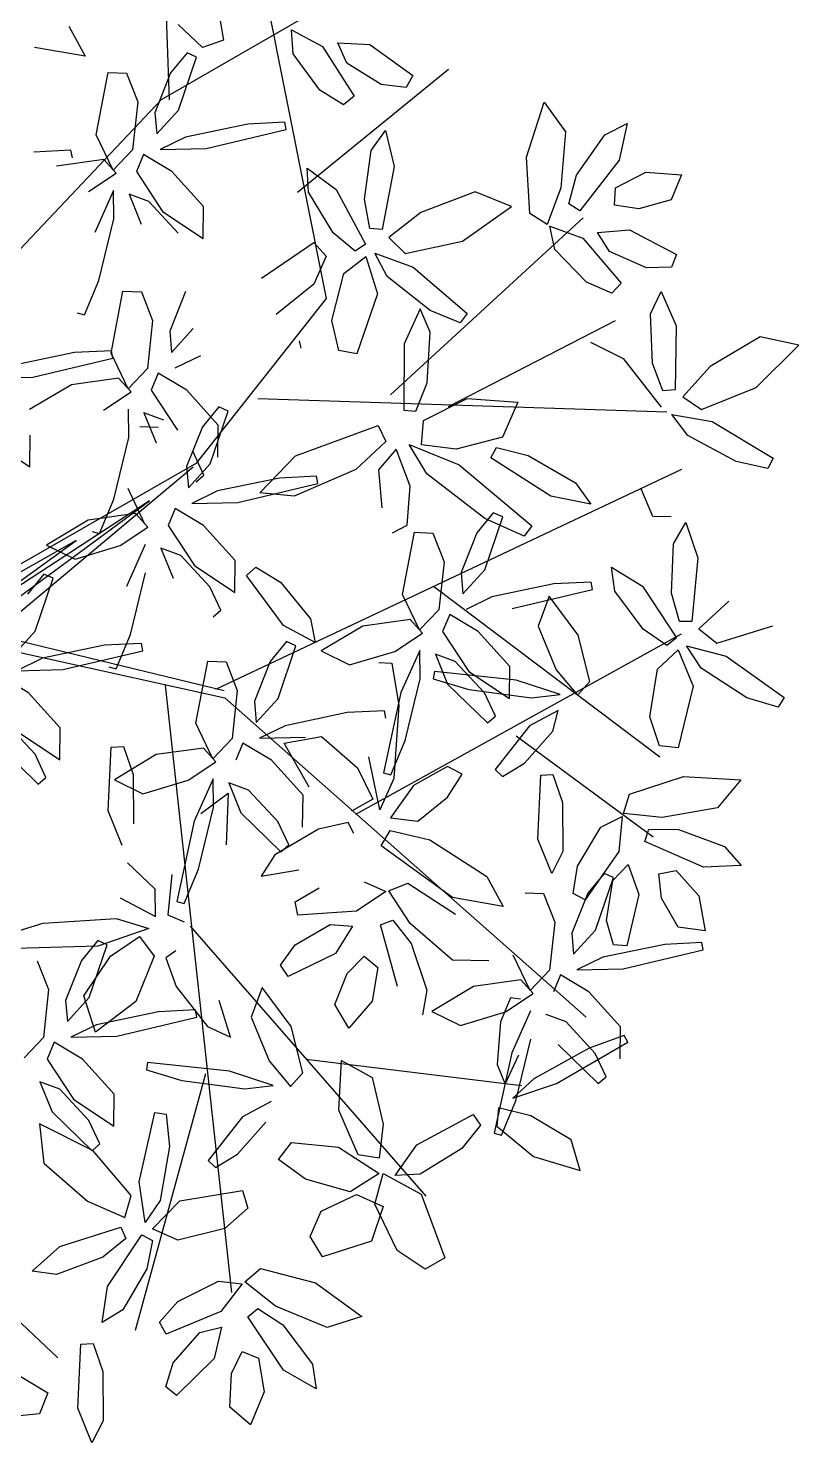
# Model space of a CAD drawing. Header units: inches. Extents: x -9 to 337, y -247 to 209.
# Drawn here: x 287.0446 to 287.2635, y 70.9526 to 71.3544 of the extents above; entities that cross this region are included whole.
import ezdxf

# ---------------------------------------------------------------- set-up
doc = ezdxf.new("R2010")
doc.units = ezdxf.units.IN
doc.header["$MEASUREMENT"] = 0
doc.layers.add('vegetales', color=3, linetype='Continuous')

# ---------------------------------------------------------------- blocks, each defined once
blk = doc.blocks.new('Planta(planta)002')
at = {"color": 66}
for p, q in [((0.5089, 0.3064), (0.4799, 0.3503)), ((0.5198, 0.3397), (0.5089, 0.3064)), ((0.4289, 0.2509), (0.4015, 0.2771)), ((0.4583, 0.243), (0.513, 0.278)), ((0.513, 0.278), (0.5254, 0.2637)), ((0.5254, 0.2637), (0.512, 0.2353)), ((0.6596, 0.2702), (0.6181, 0.2147)), ((0.4451, 0.2199), (0.4071, 0.2505)), ((0.4244, 0.2446), (0.4289, 0.2509)), ((0.5976, 0.2253), (0.5978, 0.2595)), ((0.4439, 0.2055), (0.4583, 0.243)), ((0.512, 0.2353), (0.4725, 0.2053)), ((0.5829, 0.2329), (0.5566, 0.2312)), ((0.5864, 0.223), (0.5829, 0.2329)), ((0.4436, 0.2011), (0.4451, 0.2199)), ((0.5566, 0.2312), (0.5159, 0.2149)), ((0.5345, 0.1992), (0.5864, 0.223)), ((0.6181, 0.2147), (0.5976, 0.2253)), ((0.4106, 0.2088), (0.4436, 0.2011)), ((0.4725, 0.2053), (0.4439, 0.2055)), ((0.5159, 0.2149), (0.5014, 0.1987)), ((0.4291, 0.191), (0.3845, 0.1755)), ((0.408, 0.1708), (0.4291, 0.191)), ((0.4767, 0.194), (0.4591, 0.1873)), ((0.484, 0.1609), (0.4767, 0.194)), ((0.5014, 0.1987), (0.5345, 0.1992)), ((0.4372, 0.1768), (0.4234, 0.1467)), ((0.4456, 0.1568), (0.4372, 0.1768)), ((0.4591, 0.1873), (0.4478, 0.1397)), ((0.4921, 0.1852), (0.5252, 0.1517)), ((0.5194, 0.1749), (0.4921, 0.1852)), ((0.5727, 0.1378), (0.5194, 0.1749)), ((0.4801, 0.1128), (0.484, 0.1609)), ((0.6568, 0.1534), (0.6733, 0.1715)), ((0.6733, 0.1715), (0.6829, 0.1368)), ((0.4428, 0.113), (0.4456, 0.1568)), ((0.5252, 0.1517), (0.5956, 0.1053)), ((0.6485, 0.1079), (0.6568, 0.1534)), ((0.4478, 0.1397), (0.4562, 0.0907)), ((0.6001, 0.1115), (0.5727, 0.1378)), ((0.6829, 0.1368), (0.6682, 0.0782)), ((0.6875, 0.1069), (0.6963, 0.1279)), ((0.6963, 0.1279), (0.7176, 0.1029)), ((0.4562, 0.0907), (0.4801, 0.1128)), ((0.5956, 0.1053), (0.6001, 0.1115)), ((0.6543, 0.0801), (0.6485, 0.1079)), ((0.696, 0.0663), (0.6875, 0.1069)), ((0.6682, 0.0782), (0.6543, 0.0801)), ((0.4434, -0.0593), (0.4479, -0.0531)), ((0.3317, -0.1345), (0.2785, -0.0974)), ((0.2843, -0.1207), (0.3546, -0.167)), ((0.3069, -0.1305), (0.3595, -0.131)), ((0.3285, -0.1581), (0.3069, -0.1305)), ((0.3591, -0.1608), (0.3317, -0.1345)), ((0.3595, -0.131), (0.44, -0.171)), ((0.3919, -0.1853), (0.3285, -0.1581)), ((0.3546, -0.167), (0.3591, -0.1608)), ((0.44, -0.171), (0.4336, -0.188)), ((0.4336, -0.188), (0.3919, -0.1853)), ((0.4074, -0.2022), (0.3814, -0.2315)), ((0.4353, -0.201), (0.4074, -0.2022)), ((0.4175, -0.2376), (0.4353, -0.201)), ((0.4386, -0.2412), (0.4477, -0.2074)), ((0.3864, -0.2624), (0.4175, -0.2376)), ((0.4459, -0.3156), (0.4386, -0.2412)), ((0.3705, -0.2571), (0.3864, -0.2624)), ((0.3315, -0.3079), (0.3862, -0.273)), ((0.3862, -0.273), (0.3985, -0.2873)), ((0.3985, -0.2873), (0.3852, -0.3157)), ((0.3183, -0.331), (0.2802, -0.3005)), ((0.3171, -0.3454), (0.3315, -0.3079)), ((0.3852, -0.3157), (0.3457, -0.3456)), ((0.4561, -0.318), (0.4298, -0.3198)), ((0.4596, -0.3279), (0.4561, -0.318)), ((0.3168, -0.3499), (0.3183, -0.331)), ((0.4298, -0.3198), (0.389, -0.3361)), ((0.2838, -0.3422), (0.3168, -0.3499)), ((0.3457, -0.3456), (0.3171, -0.3454)), ((0.389, -0.3361), (0.3745, -0.3523)), ((0.3022, -0.36), (0.2577, -0.3755)), ((0.2811, -0.3802), (0.3022, -0.36)), ((0.3499, -0.357), (0.3322, -0.3637)), ((0.3571, -0.3901), (0.3499, -0.357)), ((0.3104, -0.3741), (0.2966, -0.4043)), ((0.3188, -0.3942), (0.3104, -0.3741)), ((0.3322, -0.3637), (0.321, -0.4112)), ((0.2968, -0.3856), (0.2905, -0.39)), ((0.2905, -0.39), (0.3076, -0.4239)), ((0.3478, -0.4527), (0.2968, -0.3856)), ((0.3533, -0.4382), (0.3571, -0.3901)), ((0.2966, -0.4043), (0.2958, -0.4614)), ((0.316, -0.438), (0.3188, -0.3942)), ((0.321, -0.4112), (0.3294, -0.4603)), ((0.3076, -0.4239), (0.3455, -0.4765)), ((0.3063, -0.4625), (0.316, -0.438)), ((0.3294, -0.4603), (0.3533, -0.4382)), ((0.1974, -0.4503), (0.1571, -0.4559)), ((0.1571, -0.4559), (0.1737, -0.4784)), ((0.2353, -0.4622), (0.1974, -0.4503)), ((0.2398, -0.4784), (0.2353, -0.4622)), ((0.2958, -0.4614), (0.3063, -0.4625)), ((0.3679, -0.4954), (0.3478, -0.4527)), ((0.1296, -0.4687), (0.1473, -0.4646)), ((0.1473, -0.4646), (0.1683, -0.5007)), ((0.3455, -0.4765), (0.3679, -0.4954)), ((0.3836, -0.4751), (0.3795, -0.5088)), ((0.1737, -0.4784), (0.2125, -0.4837)), ((0.2125, -0.4837), (0.2398, -0.4784)), ((0.1683, -0.5007), (0.1811, -0.5685)), ((0.3232, -0.4945), (0.2664, -0.4997)), ((0.2664, -0.4997), (0.2664, -0.5102)), ((0.3547, -0.505), (0.3232, -0.4945)), ((0.3356, -0.5155), (0.3547, -0.505)), ((0.2664, -0.5102), (0.2918, -0.5172)), ((0.2918, -0.5172), (0.3356, -0.5155)), ((0.2448, -0.5803), (0.2944, -0.5375)), ((0.3035, -0.5462), (0.2894, -0.5731)), ((0.2944, -0.5375), (0.3035, -0.5462)), ((0.1703, -0.6018), (0.1412, -0.5579)), ((0.1811, -0.5685), (0.1703, -0.6018)), ((0.2894, -0.5731), (0.2531, -0.6079)), ((0.2289, -0.615), (0.2448, -0.5803)), ((0.1959, -0.6086), (0.2083, -0.6229)), ((0.2531, -0.6079), (0.2289, -0.615)), ((0.2526, -0.6288), (0.2978, -0.619)), ((0.2978, -0.619), (0.3209, -0.6273)), ((0.3239, -0.6261), (0.3427, -0.6169)), ((0.0517, -0.6537), (0.0935, -0.6778)), ((0.1073, -0.6716), (0.0827, -0.681)), ((0.0827, -0.681), (0.0485, -0.7085)), ((-0.0677, -0.7053), (-0.0054, -0.7258)), ((0.0485, -0.7085), (0.0395, -0.7283)), ((0.0674, -0.7111), (-0.0047, -0.7547)), ((0.0345, -0.748), (0.0909, -0.7158)), ((0.0395, -0.7283), (0.071, -0.718)), ((-0.0387, -0.7412), (-0.0873, -0.7282)), ((-0.0054, -0.7258), (-0.0083, -0.7388)), ((-0.0083, -0.7388), (-0.0387, -0.7412)), ((-0.001, -0.7615), (0.0345, -0.748)), ((0.0172, -0.74), (0.0024, -0.7516)), ((0.0024, -0.7516), (0.0056, -0.8003)), ((0.0339, -0.7695), (0.0172, -0.74)), ((0.0345, -0.7439), (0.0761, -0.7662)), ((0.0637, -0.7457), (0.0345, -0.7439)), ((0.1064, -0.7399), (0.1056, -0.797)), ((-0.0047, -0.7547), (-0.001, -0.7615)), ((0.0444, -0.8166), (0.0339, -0.7695)), ((0.0056, -0.8003), (0.028, -0.8448)), ((0.028, -0.8448), (0.0444, -0.8166))]:
    blk.add_line(p, q, dxfattribs=at)
at = {"color": 44}
for p, q in [((0.5357, 0.213), (0.6745, 0.3539)), ((0.4984, -0.0432), (0.7119, 0.2578)), ((0.2048, 0.2194), (0.5304, 0.2194)), ((0.5304, 0.2194), (0.7439, 0.1554)), ((0.5571, 0.0529), (0.7546, 0.0272)), ((0.1424, -0.027), (-0.0076, 0.0192)), ((0.0139, 0.0198), (0.2849, -0.0624)), ((0.2233, -0.0539), (0, 0)), ((0, 0), (0.1424, -0.027)), ((0.0116, -0.0155), (0.2233, -0.0539)), ((0.0116, -0.027), (0.1348, -0.2425)), ((-0.0011, -0.0294), (0.2795, -0.0624)), ((-0.0011, -0.0294), (0.13, -0.2482)), ((0.2849, -0.0624), (0.4984, -0.0432)), ((0.3756, -0.0624), (0.6532, -0.3763)), ((0.4717, -0.1585), (0.7386, -0.1777)), ((0.0972, -0.1949), (-0.3077, -0.671)), ((0.5037, -0.2098), (0.6852, -0.2738)), ((0.13, -0.2354), (0.6211, -0.4276)), ((0.13, -0.2482), (0.1461, -0.7414)), ((0.3596, -0.3251), (0.3916, -0.6133)), ((-0.0644, -0.3828), (-0.0995, -0.7478)), ((-0.4785, -0.4021), (-0.4785, -0.5877)), ((0.1354, -0.4276), (0.4984, -0.5429)), ((0.3062, -0.4916), (0.3276, -0.6646)), ((-0.1635, -0.498), (-0.4038, -0.6261)), ((-0.0817, -0.5628), (0.05, -0.7414))]:
    blk.add_line(p, q, dxfattribs=at)
at = {"color": 64}
for p, q in [((0.3516, 0.1386), (0.408, 0.1708)), ((0.281, 0.1062), (0.2277, 0.1432)), ((0.3124, 0.1319), (0.3161, 0.1252)), ((0.3161, 0.1252), (0.3516, 0.1386)), ((0.2335, 0.12), (0.3039, 0.0737)), ((0.1561, 0.1081), (0.1645, 0.059)), ((0.3084, 0.0799), (0.281, 0.1062)), ((0.3062, 0.0784), (0.3608, 0.1133)), ((0.3608, 0.1133), (0.3732, 0.099)), ((0.2549, 0.0858), (0.207, 0.0994)), ((0.3732, 0.099), (0.3598, 0.0707)), ((0.1645, 0.059), (0.1884, 0.0811)), ((0.2929, 0.0553), (0.2549, 0.0858)), ((0.2917, 0.0409), (0.3062, 0.0784)), ((0.3039, 0.0737), (0.3084, 0.0799)), ((0.3598, 0.0707), (0.3203, 0.0407)), ((0.4044, 0.0665), (0.3637, 0.0503)), ((0.2584, 0.0441), (0.2914, 0.0364)), ((0.2914, 0.0364), (0.2929, 0.0553)), ((0.3637, 0.0503), (0.3492, 0.034)), ((0.3203, 0.0407), (0.2917, 0.0409)), ((0.3245, 0.0293), (0.3069, 0.0226)), ((0.3318, -0.0038), (0.3245, 0.0293)), ((0.3492, 0.034), (0.3823, 0.0346)), ((0.2558, 0.0061), (0.2769, 0.0263)), ((0.3069, 0.0226), (0.2956, -0.0249)), ((0.3672, 0.0102), (0.3399, 0.0206)), ((0.1994, -0.0261), (0.2558, 0.0061)), ((0.285, 0.0122), (0.2713, -0.018)), ((0.272, 0.0057), (0.2844, -0.0086)), ((0.2935, -0.0079), (0.285, 0.0122)), ((0.1182, -0.0083), (0.1278, -0.0394)), ((0.1661, -0.0218), (0.1182, -0.0083)), ((0.328, -0.0519), (0.3318, -0.0038)), ((0.1639, -0.0395), (0.1994, -0.0261)), ((0.2042, -0.0524), (0.1661, -0.0218)), ((0.1278, -0.0394), (0.1696, -0.0635)), ((0.1602, -0.0328), (0.1639, -0.0395)), ((0.2029, -0.0668), (0.2174, -0.0293)), ((0.3156, -0.0412), (0.2749, -0.0574)), ((0.3419, -0.0394), (0.3156, -0.0412)), ((0.3454, -0.0493), (0.3419, -0.0394)), ((0.2026, -0.0712), (0.2042, -0.0524)), ((0.2749, -0.0574), (0.2604, -0.0737)), ((0.2809, -0.0762), (0.2906, -0.0517)), ((0.2935, -0.0731), (0.3454, -0.0493)), ((0.304, -0.074), (0.328, -0.0519)), ((0.1696, -0.0635), (0.2026, -0.0712)), ((0.1881, -0.0813), (0.1435, -0.0968)), ((0.2181, -0.085), (0.2069, -0.1326)), ((0.2357, -0.0783), (0.2181, -0.085)), ((0.243, -0.1114), (0.2357, -0.0783)), ((0.2604, -0.0737), (0.2935, -0.0731)), ((0.2704, -0.0751), (0.2809, -0.0762)), ((0.1962, -0.0955), (0.1825, -0.1257)), ((0.2047, -0.1156), (0.1962, -0.0955)), ((0.2511, -0.0871), (0.2843, -0.1207)), ((0.2785, -0.0974), (0.2511, -0.0871)), ((0.037, -0.108), (0.1073, -0.1543)), ((0.1106, -0.1337), (0.167, -0.1016)), ((0.2018, -0.1593), (0.2047, -0.1156)), ((0.2392, -0.1596), (0.243, -0.1114)), ((0.1118, -0.1481), (0.0844, -0.1218)), ((0.0751, -0.1472), (0.1106, -0.1337)), ((0.2069, -0.1326), (0.2152, -0.1817)), ((0.1073, -0.1543), (0.1118, -0.1481)), ((0.1921, -0.1838), (0.2018, -0.1593)), ((0.2152, -0.1817), (0.2392, -0.1596)), ((0.1817, -0.1827), (0.1921, -0.1838)), ((0.2249, -0.2409), (0.2362, -0.1785)), ((0.2362, -0.1785), (0.2488, -0.1795)), ((0.2488, -0.1795), (0.2549, -0.2083)), ((0.0905, -0.2446), (0.1452, -0.2097)), ((0.1452, -0.2097), (0.1576, -0.2239)), ((0.2549, -0.2083), (0.2488, -0.2566)), ((0.1576, -0.2239), (0.1442, -0.2523)), ((0.2346, -0.2767), (0.2249, -0.2409)), ((0.1442, -0.2523), (0.1047, -0.2823)), ((0.1888, -0.2565), (0.148, -0.2727)), ((0.2151, -0.2547), (0.1888, -0.2565)), ((0.2186, -0.2646), (0.2151, -0.2547)), ((0.2488, -0.2566), (0.2346, -0.2767)), ((0.148, -0.2727), (0.1336, -0.289)), ((0.1667, -0.2884), (0.2186, -0.2646)), ((0.1047, -0.2823), (0.0761, -0.2821)), ((0.1336, -0.289), (0.1667, -0.2884)), ((0.2323, -0.2869), (0.242, -0.318)), ((0.2802, -0.3005), (0.2323, -0.2869)), ((-0.0615, -0.3309), (-0.0614, -0.2918)), ((0.0613, -0.2966), (0.0167, -0.3121)), ((0.0402, -0.3169), (0.0613, -0.2966)), ((0.1089, -0.2936), (0.0913, -0.3004)), ((0.1162, -0.3268), (0.1089, -0.2936)), ((0.1243, -0.3024), (0.1574, -0.336)), ((0.1516, -0.3128), (0.1243, -0.3024)), ((-0.0925, -0.3111), (-0.0816, -0.3503)), ((0.0167, -0.3121), (-0.0554, -0.3557)), ((-0.0162, -0.349), (0.0402, -0.3169)), ((0.0613, -0.3179), (0.0216, -0.3525)), ((0.0268, -0.3116), (0.0613, -0.3179)), ((0.0694, -0.3108), (0.0556, -0.341)), ((0.0778, -0.3309), (0.0694, -0.3108)), ((0.2049, -0.3498), (0.1516, -0.3128)), ((0.242, -0.318), (0.2838, -0.3422)), ((-0.0951, -0.3538), (-0.1441, -0.3285)), ((-0.1107, -0.3224), (-0.0951, -0.3538)), ((-0.0816, -0.3503), (-0.0615, -0.3309)), ((0.075, -0.3746), (0.0778, -0.3309)), ((0.1123, -0.3749), (0.1162, -0.3268)), ((0.1227, -0.3736), (0.1378, -0.3241)), ((0.1378, -0.3241), (0.1691, -0.3473)), ((-0.1426, -0.3446), (-0.1078, -0.3525)), ((-0.0717, -0.3589), (-0.0387, -0.3333)), ((0.0556, -0.341), (0.0548, -0.3981)), ((0.1691, -0.3473), (0.1709, -0.3962)), ((0.2642, -0.338), (0.273, -0.348)), ((-0.1078, -0.3525), (-0.112, -0.3771)), ((-0.0652, -0.3759), (-0.0717, -0.3589)), ((-0.0554, -0.3557), (-0.0517, -0.3625)), ((-0.0517, -0.3625), (-0.0162, -0.349)), ((0.2323, -0.3761), (0.2049, -0.3498)), ((0.273, -0.348), (0.2463, -0.3832)), ((0.0653, -0.3992), (0.075, -0.3746)), ((0.0884, -0.397), (0.1123, -0.3749)), ((0.2577, -0.3755), (0.1856, -0.4191)), ((0.2278, -0.3823), (0.2323, -0.3761)), ((-0.1052, -0.3871), (-0.1191, -0.415)), ((-0.0928, -0.3894), (-0.1052, -0.3871)), ((0.2463, -0.3832), (0.1887, -0.4307)), ((0.2248, -0.4124), (0.2811, -0.3802)), ((0.0481, -0.3957), (0.0227, -0.4005)), ((0.0227, -0.4005), (0.054, -0.4242)), ((0.0979, -0.4101), (0.0481, -0.3957)), ((0.0548, -0.3981), (0.0653, -0.3992)), ((0.1555, -0.4421), (0.187, -0.3968)), ((0.1709, -0.3962), (0.1584, -0.4296)), ((0.1238, -0.4276), (0.0979, -0.4101)), ((0.1856, -0.4191), (0.1893, -0.4258)), ((0.1893, -0.4258), (0.2248, -0.4124)), ((0.1198, -0.4396), (0.1238, -0.4276)), ((0.1584, -0.4296), (0.1346, -0.4222)), ((0.1887, -0.4307), (0.1555, -0.4421)), ((0.0194, -0.4552), (0.0276, -0.4439)), ((0.0276, -0.4439), (0.0548, -0.452)), ((-0.1187, -0.4909), (-0.0993, -0.4567)), ((0.0638, -0.4961), (0.0194, -0.4552)), ((-0.0299, -0.4776), (-0.0044, -0.474)), ((-0.0044, -0.474), (0.0353, -0.4858)), ((0.1412, -0.5579), (0.1296, -0.4687)), ((-0.0593, -0.4794), (-0.0893, -0.4923)), ((-0.0678, -0.5285), (-0.0593, -0.4794)), ((-0.0331, -0.4912), (-0.0299, -0.4776)), ((0.0175, -0.5104), (-0.0331, -0.4912)), ((0.0353, -0.4858), (0.0496, -0.5036)), ((0.0909, -0.4811), (0.0989, -0.5042)), ((-0.0893, -0.4923), (-0.1089, -0.5364)), ((0.0496, -0.5036), (0.0175, -0.5104)), ((0.0989, -0.5042), (0.0638, -0.4961)), ((0.0924, -0.5447), (0.1017, -0.5058)), ((0.1017, -0.5058), (0.1207, -0.5147)), ((0.1207, -0.5147), (0.131, -0.5717)), ((-0.0942, -0.5696), (-0.0678, -0.5285)), ((-0.021, -0.5457), (0.0107, -0.5329)), ((0.0107, -0.5329), (0.0358, -0.5334)), ((0.0358, -0.5334), (0.0368, -0.5514)), ((0.0365, -0.5796), (0.0705, -0.5236)), ((0.0705, -0.5236), (0.0825, -0.5293)), ((0.0825, -0.5293), (0.078, -0.5595)), ((-0.1089, -0.5364), (-0.113, -0.5701)), ((-0.0285, -0.5726), (-0.021, -0.5457)), ((0.0946, -0.602), (0.0924, -0.5447)), ((-0.3905, -0.5745), (-0.328, -0.5638)), ((-0.328, -0.5638), (-0.3246, -0.5759)), ((-0.2261, -0.561), (-0.2261, -0.5715)), ((-0.1379, -0.5663), (-0.1693, -0.5558)), ((0.0368, -0.5514), (0.0079, -0.5711)), ((0.078, -0.5595), (0.0544, -0.6039)), ((-0.3246, -0.5759), (-0.3496, -0.5916)), ((-0.316, -0.5674), (-0.2758, -0.5682)), ((-0.3064, -0.5944), (-0.316, -0.5674)), ((-0.2758, -0.5682), (-0.2243, -0.6075)), ((-0.2261, -0.5715), (-0.2007, -0.5785)), ((-0.2007, -0.5785), (-0.1569, -0.5768)), ((-0.113, -0.5701), (-0.0942, -0.5696)), ((0.0079, -0.5711), (-0.0285, -0.5726)), ((-0.3496, -0.5916), (-0.3971, -0.6024)), ((-0.0968, -0.6228), (-0.0578, -0.5899)), ((-0.0578, -0.5899), (-0.0491, -0.6246)), ((-0.2647, -0.6212), (-0.3064, -0.5944)), ((-0.2243, -0.6075), (-0.2335, -0.6241)), ((0.0544, -0.6039), (0.033, -0.6179)), ((-0.2335, -0.6241), (-0.2647, -0.6212)), ((-0.1758, -0.6125), (-0.1541, -0.6103)), ((-0.1715, -0.6463), (-0.1758, -0.6125)), ((-0.1541, -0.6103), (-0.1244, -0.6485)), ((-0.1163, -0.6686), (-0.0968, -0.6228)), ((-0.0491, -0.6246), (-0.076, -0.6656)), ((0.0421, -0.6225), (0.0517, -0.6537)), ((0.09, -0.6361), (0.0421, -0.6225)), ((-0.3846, -0.6517), (-0.3804, -0.6384)), ((-0.3804, -0.6384), (-0.352, -0.6374)), ((-0.352, -0.6374), (-0.3086, -0.6535)), ((-0.1497, -0.6886), (-0.1715, -0.6463)), ((-0.1244, -0.6485), (-0.1155, -0.6974)), ((-0.3294, -0.6763), (-0.3846, -0.6517)), ((-0.3086, -0.6535), (-0.2936, -0.6729)), ((-0.076, -0.6656), (-0.1039, -0.6866)), ((-0.4011, -0.677), (-0.3597, -0.6757)), ((-0.3597, -0.6757), (-0.3406, -0.688)), ((-0.2936, -0.6729), (-0.3294, -0.6763)), ((-0.2904, -0.6735), (-0.2696, -0.6759)), ((-0.2869, -0.7134), (-0.2904, -0.6735)), ((-0.2696, -0.6759), (-0.2417, -0.7267)), ((-0.1039, -0.6866), (-0.1163, -0.6686)), ((-0.3406, -0.688), (-0.3689, -0.7046)), ((-0.2175, -0.7137), (-0.2109, -0.6901)), ((-0.2109, -0.6901), (-0.1843, -0.6805)), ((-0.1843, -0.6805), (-0.1471, -0.6951)), ((-0.1155, -0.6974), (-0.1497, -0.6886)), ((-0.3689, -0.7046), (-0.4229, -0.7025)), ((-0.3288, -0.7643), (-0.3144, -0.7003)), ((-0.3144, -0.7003), (-0.3012, -0.7019)), ((-0.3012, -0.7019), (-0.2958, -0.7319)), ((-0.1471, -0.6951), (-0.1371, -0.7234)), ((-0.1413, -0.7155), (-0.1125, -0.7003)), ((-0.1125, -0.7003), (-0.1014, -0.7432)), ((-0.1058, -0.7105), (-0.0677, -0.7053)), ((-0.3681, -0.7281), (-0.3442, -0.7206)), ((-0.3442, -0.7206), (-0.3375, -0.7373)), ((-0.2666, -0.767), (-0.2869, -0.7134)), ((-0.1711, -0.7393), (-0.2175, -0.7137)), ((-0.1371, -0.7234), (-0.1711, -0.7393)), ((-0.1603, -0.7648), (-0.1413, -0.7155)), ((-0.0873, -0.7282), (-0.1058, -0.7105)), ((-0.3941, -0.7504), (-0.3681, -0.7281)), ((-0.3375, -0.7373), (-0.3587, -0.7652)), ((-0.2958, -0.7319), (-0.3042, -0.7816)), ((-0.2417, -0.7267), (-0.234, -0.7851)), ((-0.1014, -0.7432), (-0.1321, -0.8053)), ((-0.3587, -0.7652), (-0.3927, -0.7782)), ((-0.32, -0.8017), (-0.3288, -0.7643)), ((-0.1543, -0.7986), (-0.1603, -0.7648)), ((-0.234, -0.7851), (-0.2666, -0.767)), ((-0.3042, -0.7816), (-0.32, -0.8017)), ((-0.1321, -0.8053), (-0.1543, -0.7986))]:
    blk.add_line(p, q, dxfattribs=at)
at = {"color": 62}
for p, q in [((0.2004, 0.1535), (0.2335, 0.12)), ((0.0946, -0.0267), (0.0683, -0.0285)), ((0.0981, -0.0366), (0.0946, -0.0267)), ((0.0462, -0.0604), (0.0981, -0.0366)), ((-0.0043, -0.0988), (-0.0116, -0.0656)), ((0.0131, -0.061), (0.0462, -0.0604)), ((0.0038, -0.0744), (0.037, -0.108)), ((0.0311, -0.0848), (0.0038, -0.0744)), ((0.0844, -0.1218), (0.0311, -0.0848)), ((-0.0081, -0.1469), (-0.0043, -0.0988)), ((-0.0648, -0.113), (-0.0657, -0.1701)), ((-0.0455, -0.1467), (-0.0426, -0.1029)), ((-0.0405, -0.1199), (-0.0321, -0.169)), ((0.0714, -0.1404), (0.0751, -0.1472)), ((-0.0552, -0.1712), (-0.0455, -0.1467)), ((-0.0321, -0.169), (-0.0081, -0.1469)), ((-0.0657, -0.1701), (-0.0552, -0.1712)), ((-0.0363, -0.241), (0.0133, -0.1983)), ((0.0133, -0.1983), (0.0224, -0.207)), ((0.0224, -0.207), (0.0083, -0.2339)), ((-0.0087, -0.2236), (0.001, -0.2547)), ((0.0393, -0.2371), (-0.0087, -0.2236)), ((-0.0522, -0.2758), (-0.0363, -0.241)), ((0.0083, -0.2339), (-0.028, -0.2687)), ((0.0773, -0.2677), (0.0393, -0.2371)), ((0.0761, -0.2821), (0.0905, -0.2446)), ((-0.1441, -0.3285), (-0.2127, -0.2598)), ((-0.2039, -0.2498), (-0.1655, -0.2716)), ((0.001, -0.2547), (0.0428, -0.2789)), ((-0.1655, -0.2716), (-0.1107, -0.3224)), ((0.0758, -0.2865), (0.0773, -0.2677)), ((0.0428, -0.2789), (0.0758, -0.2865)), ((-0.1976, -0.2936), (-0.2109, -0.322)), ((-0.2109, -0.322), (-0.2504, -0.352)), ((-0.1663, -0.3261), (-0.2071, -0.3424)), ((-0.14, -0.3244), (-0.1663, -0.3261)), ((-0.1365, -0.3343), (-0.14, -0.3244)), ((-0.2071, -0.3424), (-0.2215, -0.3586)), ((-0.1908, -0.3528), (-0.1426, -0.3446)), ((-0.1884, -0.3581), (-0.1365, -0.3343)), ((-0.2504, -0.352), (-0.279, -0.3518)), ((-0.2215, -0.3586), (-0.1884, -0.3581)), ((-0.2097, -0.3869), (-0.1908, -0.3528)), ((-0.2639, -0.37), (-0.2751, -0.4176)), ((-0.2462, -0.3633), (-0.2639, -0.37)), ((-0.239, -0.3964), (-0.2462, -0.3633)), ((-0.2308, -0.3721), (-0.1977, -0.4056)), ((-0.2035, -0.3824), (-0.2308, -0.3721)), ((-0.2773, -0.4005), (-0.2857, -0.3805)), ((-0.1586, -0.3954), (-0.2097, -0.3869)), ((-0.1502, -0.4195), (-0.2035, -0.3824)), ((-0.112, -0.3771), (-0.1586, -0.3954)), ((-0.2801, -0.4443), (-0.2773, -0.4005)), ((-0.2428, -0.4445), (-0.239, -0.3964)), ((-0.3174, -0.4097), (-0.3435, -0.4404)), ((-0.2997, -0.4685), (-0.3174, -0.4097)), ((-0.2995, -0.4106), (-0.3003, -0.4677)), ((-0.2751, -0.4176), (-0.2667, -0.4666)), ((-0.1977, -0.4056), (-0.1273, -0.452)), ((-0.1228, -0.4457), (-0.1502, -0.4195)), ((-0.1191, -0.415), (-0.1268, -0.4664)), ((-0.3435, -0.4404), (-0.3409, -0.4998)), ((-0.2898, -0.4688), (-0.2801, -0.4443)), ((-0.2667, -0.4666), (-0.2428, -0.4445)), ((-0.1957, -0.4469), (-0.202, -0.4513)), ((-0.1447, -0.514), (-0.1957, -0.4469)), ((-0.1273, -0.452), (-0.1228, -0.4457)), ((-0.202, -0.4513), (-0.1849, -0.4852)), ((-0.3063, -0.5283), (-0.2997, -0.4685)), ((-0.3003, -0.4677), (-0.2898, -0.4688)), ((-0.1268, -0.4664), (-0.1187, -0.4909)), ((-0.2904, -0.5248), (-0.2279, -0.4875)), ((-0.2279, -0.4875), (-0.221, -0.4972)), ((-0.1849, -0.4852), (-0.147, -0.5378)), ((-0.3409, -0.4998), (-0.327, -0.5392)), ((-0.221, -0.4972), (-0.2428, -0.5225)), ((-0.4321, -0.5079), (-0.3941, -0.5109)), ((-0.4172, -0.5282), (-0.4321, -0.5079)), ((-0.3941, -0.5109), (-0.3369, -0.5429)), ((-0.1246, -0.5567), (-0.1447, -0.514)), ((-0.372, -0.5504), (-0.4172, -0.5282)), ((-0.327, -0.5392), (-0.3063, -0.5283)), ((-0.3162, -0.5577), (-0.2904, -0.5248)), ((-0.2428, -0.5225), (-0.2895, -0.5533)), ((-0.5264, -0.5372), (-0.5114, -0.6049)), ((-0.3369, -0.5429), (-0.3419, -0.5544)), ((-0.147, -0.5378), (-0.1246, -0.5567)), ((-0.3419, -0.5544), (-0.372, -0.5504)), ((-0.2895, -0.5533), (-0.3162, -0.5577)), ((-0.1693, -0.5558), (-0.2261, -0.561)), ((-0.4208, -0.5959), (-0.3905, -0.5745)), ((-0.5328, -0.6135), (-0.5587, -0.591)), ((-0.5114, -0.6049), (-0.5328, -0.6135)), ((-0.5018, -0.638), (-0.4521, -0.5952)), ((-0.443, -0.6039), (-0.4571, -0.6308)), ((-0.4521, -0.5952), (-0.443, -0.6039)), ((-0.3971, -0.6024), (-0.4208, -0.5959)), ((-0.4571, -0.6308), (-0.4934, -0.6656)), ((-0.5176, -0.6727), (-0.5018, -0.638)), ((-0.4934, -0.6656), (-0.5176, -0.6727)), ((-0.4241, -0.6885), (-0.4011, -0.677)), ((-0.4229, -0.7025), (-0.4241, -0.6885)), ((-0.3927, -0.7782), (-0.3941, -0.7504))]:
    blk.add_line(p, q, dxfattribs=at)
at = {"color": 68}
for p, q in [((0.7176, 0.1029), (0.7249, 0.0493)), ((0.5648, 0.0449), (0.5818, 0.0627)), ((0.5818, 0.0627), (0.5862, 0.0259)), ((0.7114, 0.0457), (0.696, 0.0663)), ((0.5518, -0.002), (0.5648, 0.0449)), ((0.7249, 0.0493), (0.7114, 0.0457)), ((0.6397, 0.0275), (0.6647, 0.031)), ((0.6647, 0.031), (0.644, -0.0011)), ((0.4676, 0.0194), (0.5309, 0.0055)), ((0.5862, 0.0259), (0.5661, -0.0342)), ((0.5988, -0.0018), (0.6397, 0.0275)), ((0.5309, 0.0055), (0.5296, -0.0133)), ((0.5296, -0.0133), (0.5001, -0.024)), ((0.5538, -0.0314), (0.5518, -0.002)), ((0.581, -0.0264), (0.5988, -0.0018)), ((0.644, -0.0011), (0.5887, -0.0363)), ((0.5001, -0.024), (0.451, -0.0173)), ((0.5887, -0.0363), (0.581, -0.0264)), ((0.4855, -0.0627), (0.5289, -0.0387)), ((0.5289, -0.0387), (0.5572, -0.043)), ((0.5572, -0.043), (0.5375, -0.0781)), ((0.5661, -0.0342), (0.5538, -0.0314)), ((0.5571, -0.073), (0.5658, -0.0474)), ((0.5658, -0.0474), (0.5826, -0.0858)), ((0.5873, -0.0468), (0.5871, -0.0701)), ((0.6286, -0.0532), (0.5873, -0.0468)), ((0.6821, -0.0791), (0.6286, -0.0532)), ((0.4683, -0.0889), (0.4855, -0.0627)), ((0.5871, -0.0701), (0.6366, -0.1043)), ((0.7442, -0.0928), (0.7973, -0.0674)), ((0.7973, -0.0674), (0.7902, -0.104)), ((0.5375, -0.0781), (0.4784, -0.1048)), ((0.5621, -0.1288), (0.5571, -0.073)), ((0.5826, -0.0858), (0.5859, -0.1585)), ((0.6967, -0.1165), (0.6821, -0.0791)), ((0.4784, -0.1048), (0.4683, -0.0889)), ((0.7044, -0.1349), (0.7442, -0.0928)), ((0.6366, -0.1043), (0.6967, -0.1165)), ((0.7902, -0.104), (0.7454, -0.1399)), ((0.5563, -0.1203), (0.5191, -0.1331)), ((0.5461, -0.1441), (0.5563, -0.1203)), ((0.5741, -0.16), (0.5621, -0.1288)), ((0.5191, -0.1331), (0.4697, -0.1792)), ((0.5063, -0.1775), (0.5461, -0.1441)), ((0.7086, -0.1555), (0.7044, -0.1349)), ((0.7454, -0.1399), (0.7086, -0.1555)), ((0.7389, -0.157), (0.7658, -0.1426)), ((0.7658, -0.1426), (0.8156, -0.1352)), ((0.8396, -0.1441), (0.8068, -0.164)), ((0.8156, -0.1352), (0.8396, -0.1441)), ((0.5859, -0.1585), (0.5741, -0.16)), ((0.6952, -0.1789), (0.709, -0.1587)), ((0.709, -0.1587), (0.7233, -0.1917)), ((0.7415, -0.17), (0.7389, -0.157)), ((0.8068, -0.164), (0.7415, -0.17)), ((0.4697, -0.1792), (0.4773, -0.1891)), ((0.4773, -0.1891), (0.5063, -0.1775)), ((0.6933, -0.2252), (0.6952, -0.1789)), ((0.77, -0.1921), (0.7838, -0.1806)), ((0.7838, -0.1806), (0.8169, -0.1921)), ((0.4564, -0.2168), (0.4758, -0.2011)), ((0.4758, -0.2011), (0.5228, -0.2183)), ((0.7233, -0.1917), (0.7169, -0.2518)), ((0.732, -0.2208), (0.7378, -0.1987)), ((0.7378, -0.1987), (0.7624, -0.2205)), ((0.7845, -0.2125), (0.77, -0.1921)), ((0.8169, -0.1921), (0.8397, -0.2204)), ((0.4477, -0.2074), (0.4677, -0.2588)), ((0.4772, -0.2457), (0.4564, -0.2168)), ((0.8137, -0.2304), (0.7845, -0.2125)), ((0.5228, -0.2183), (0.5555, -0.2585)), ((0.7029, -0.2519), (0.6933, -0.2252)), ((0.7461, -0.2597), (0.732, -0.2208)), ((0.7624, -0.2205), (0.777, -0.2726)), ((0.8397, -0.2204), (0.8137, -0.2304)), ((0.5187, -0.2716), (0.4772, -0.2457)), ((0.4677, -0.2588), (0.4734, -0.3557)), ((0.5555, -0.2585), (0.5187, -0.2716)), ((0.7169, -0.2518), (0.7029, -0.2519)), ((0.7642, -0.278), (0.7461, -0.2597)), ((0.4954, -0.2775), (0.5069, -0.2744)), ((0.5069, -0.2744), (0.5232, -0.3035)), ((0.6515, -0.2704), (0.6622, -0.306)), ((0.777, -0.2726), (0.7642, -0.278)), ((0.509, -0.349), (0.4954, -0.2775)), ((0.7146, -0.2952), (0.7386, -0.2875)), ((0.7386, -0.2875), (0.7237, -0.3227)), ((0.5232, -0.3035), (0.5361, -0.358)), ((0.6793, -0.3311), (0.7146, -0.2952)), ((0.4603, -0.3574), (0.4459, -0.3156)), ((0.6622, -0.306), (0.6526, -0.3687)), ((0.4077, -0.3518), (0.4596, -0.3279)), ((0.666, -0.3584), (0.6793, -0.3311)), ((0.7237, -0.3227), (0.6753, -0.3668)), ((0.3745, -0.3523), (0.4077, -0.3518)), ((0.4734, -0.3557), (0.4603, -0.3574)), ((0.5311, -0.3846), (0.509, -0.349)), ((0.5361, -0.358), (0.5311, -0.3846)), ((0.6753, -0.3668), (0.666, -0.3584)), ((0.3926, -0.3761), (0.3652, -0.3658)), ((0.4459, -0.4131), (0.3926, -0.3761)), ((0.6504, -0.4084), (0.6546, -0.3817)), ((0.6546, -0.3817), (0.6778, -0.4166)), ((0.7174, -0.3766), (0.6756, -0.3774)), ((0.6756, -0.3774), (0.6794, -0.4004)), ((0.7746, -0.393), (0.7174, -0.3766)), ((0.3984, -0.3993), (0.4688, -0.4456)), ((0.6794, -0.4004), (0.7341, -0.4256)), ((0.7954, -0.4274), (0.7746, -0.393)), ((0.4332, -0.4181), (0.4033, -0.431)), ((0.4247, -0.4672), (0.4332, -0.4181)), ((0.4733, -0.4394), (0.4459, -0.4131)), ((0.5656, -0.4392), (0.5781, -0.4105)), ((0.6649, -0.4625), (0.6504, -0.4084)), ((0.6778, -0.4166), (0.6934, -0.4877)), ((0.4033, -0.431), (0.3836, -0.4751)), ((0.7341, -0.4256), (0.7954, -0.4274)), ((0.4688, -0.4456), (0.4733, -0.4394)), ((0.4834, -0.4634), (0.4987, -0.4441)), ((0.4987, -0.4441), (0.5065, -0.4804)), ((0.5783, -0.4532), (0.5656, -0.4392)), ((0.682, -0.4912), (0.6649, -0.4625)), ((0.3984, -0.5083), (0.4247, -0.4672)), ((0.4749, -0.5113), (0.4834, -0.4634)), ((0.5216, -0.5068), (0.5596, -0.4738)), ((0.5596, -0.4738), (0.5842, -0.468)), ((0.5842, -0.468), (0.5665, -0.5019)), ((0.5065, -0.4804), (0.492, -0.5421)), ((0.6934, -0.4877), (0.682, -0.4912)), ((0.5665, -0.5019), (0.5148, -0.5421)), ((0.3795, -0.5088), (0.3984, -0.5083)), ((0.4795, -0.5404), (0.4749, -0.5113)), ((0.5061, -0.5329), (0.5216, -0.5068)), ((0.5148, -0.5421), (0.5061, -0.5329)), ((0.492, -0.5421), (0.4795, -0.5404)), ((0.4145, -0.5779), (0.4554, -0.55)), ((0.4554, -0.55), (0.484, -0.5517)), ((0.484, -0.5517), (0.4676, -0.5884)), ((0.4867, -0.5816), (0.493, -0.5553)), ((0.493, -0.5553), (0.5133, -0.5919)), ((0.5143, -0.5526), (0.5162, -0.5759)), ((0.556, -0.5552), (0.5143, -0.5526)), ((0.3997, -0.6055), (0.4145, -0.5779)), ((0.5162, -0.5759), (0.5687, -0.6053)), ((0.4676, -0.5884), (0.4113, -0.6205)), ((0.4968, -0.6366), (0.4867, -0.5816)), ((0.5133, -0.5919), (0.5232, -0.664)), ((0.1198, -0.6295), (0.0946, -0.602)), ((0.4113, -0.6205), (0.3997, -0.6055)), ((0.3427, -0.6169), (0.3936, -0.6447)), ((0.1281, -0.6667), (0.09, -0.6361)), ((0.2083, -0.6229), (0.1949, -0.6513)), ((0.2292, -0.6449), (0.2526, -0.6288)), ((0.3209, -0.6273), (0.2925, -0.6495)), ((0.3483, -0.6578), (0.3239, -0.6261)), ((0.5116, -0.6665), (0.4968, -0.6366)), ((0.1268, -0.6811), (0.1413, -0.6436)), ((0.2328, -0.6584), (0.2292, -0.6449)), ((0.2925, -0.6495), (0.2328, -0.6584)), ((0.3936, -0.6447), (0.4315, -0.6897)), ((0.1949, -0.6513), (0.1555, -0.6813)), ((0.2395, -0.6555), (0.1988, -0.6717)), ((0.2175, -0.6874), (0.2693, -0.6636)), ((0.2325, -0.6887), (0.2666, -0.6652)), ((0.2658, -0.6537), (0.2395, -0.6555)), ((0.2693, -0.6636), (0.2658, -0.6537)), ((0.2666, -0.6652), (0.2894, -0.6653)), ((0.2894, -0.6653), (0.2745, -0.6945)), ((0.3181, -0.6616), (0.3301, -0.6558)), ((0.3404, -0.7232), (0.3181, -0.6616)), ((0.3301, -0.6558), (0.3508, -0.6783)), ((0.3943, -0.6921), (0.3483, -0.6578)), ((0.5232, -0.664), (0.5116, -0.6665)), ((0.0935, -0.6778), (0.1266, -0.6855)), ((0.1136, -0.68), (0.1073, -0.6716)), ((0.1266, -0.6855), (0.1281, -0.6667)), ((0.1988, -0.6717), (0.1843, -0.6879)), ((0.3508, -0.6783), (0.3705, -0.7246)), ((0.1555, -0.6813), (0.1268, -0.6811)), ((0.1596, -0.6926), (0.142, -0.6993)), ((0.1669, -0.7257), (0.1596, -0.6926)), ((0.1843, -0.6879), (0.2175, -0.6874)), ((0.2193, -0.7108), (0.2325, -0.6887)), ((0.2745, -0.6945), (0.2279, -0.7218)), ((0.4315, -0.6897), (0.3943, -0.6921)), ((0.112, -0.6956), (0.0674, -0.7111)), ((0.175, -0.7014), (0.2082, -0.7349)), ((0.2024, -0.7117), (0.175, -0.7014)), ((0.2878, -0.7139), (0.304, -0.6947)), ((0.304, -0.6947), (0.3186, -0.7052)), ((0.3186, -0.7052), (0.3157, -0.7401)), ((0.1286, -0.7298), (0.1201, -0.7098)), ((0.2556, -0.7488), (0.2024, -0.7117)), ((0.2279, -0.7218), (0.2193, -0.7108)), ((0.2779, -0.7467), (0.2878, -0.7139)), ((0.368, -0.75), (0.3404, -0.7232)), ((0.1257, -0.7736), (0.1286, -0.7298)), ((0.1631, -0.7738), (0.1669, -0.7257)), ((0.2082, -0.7349), (0.2785, -0.7813)), ((0.3705, -0.7246), (0.368, -0.75)), ((0.1255, -0.7655), (0.0637, -0.7457)), ((0.2831, -0.7751), (0.2556, -0.7488)), ((0.2941, -0.7694), (0.2779, -0.7467)), ((0.3157, -0.7401), (0.2941, -0.7694)), ((0.0761, -0.7662), (0.157, -0.7898)), ((0.1594, -0.7826), (0.1255, -0.7655)), ((0.116, -0.7981), (0.1257, -0.7736)), ((0.1391, -0.7959), (0.1631, -0.7738)), ((0.2785, -0.7813), (0.2831, -0.7751)), ((0.157, -0.7898), (0.1594, -0.7826)), ((0.1056, -0.797), (0.116, -0.7981))]:
    blk.add_line(p, q, dxfattribs=at)
at = {"color": 60}
blk.add_line((-0.2857, -0.3805), (-0.2995, -0.4106), dxfattribs=at)

msp = doc.modelspace()

# ---------------------------------------------------------------- block references
at = {"layer": 'vegetales', "xscale": 0.2776402120040727, "yscale": 0.2776402120040727, "zscale": 0.2776402120040727, "rotation": 46.62801524183183}
msp.add_blockref('Planta(planta)002', (287.02558, 71.18534), dxfattribs=at)

doc.saveas('drawing.dxf')
